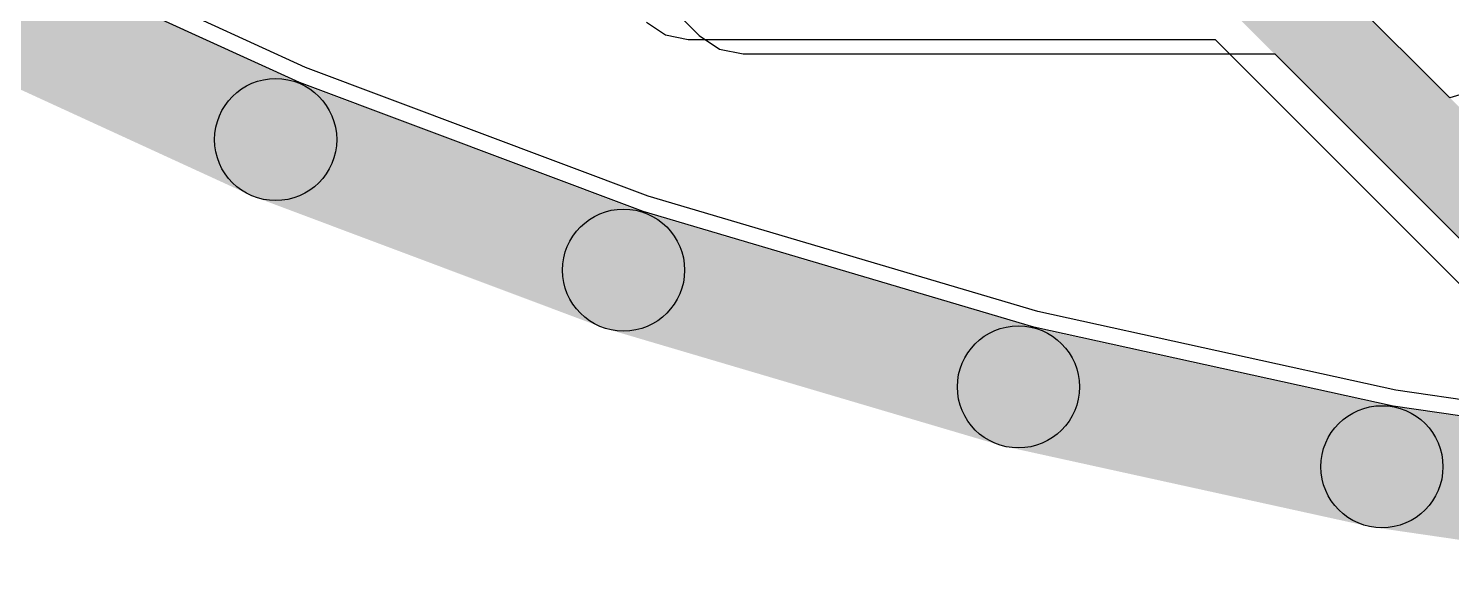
# Model space of a CAD drawing. Header units: millimetres. Extents: x -1.43 to 1.09, y -0.91 to 0.99.
# Drawn here: x -1.0299 to -0.8464, y -0.9017 to -0.8297 of the extents above; entities that cross this region are included whole.
import ezdxf

# ---------------------------------------------------------------- set-up
doc = ezdxf.new("R2010")
doc.units = ezdxf.units.MM
doc.header["$MEASUREMENT"] = 0
for name, color, linetype in [('BottomLayer', 5, 'Continuous'), ('InternalPlane1', 76, 'Continuous'), ('InternalPlane2', 16, 'Continuous'), ('TopLayer', 1, 'Continuous')]:
    doc.layers.add(name, color=color, linetype=linetype)

msp = doc.modelspace()

# ---------------------------------------------------------------- hatches: boundary and pattern name
at = {"layer": 'BottomLayer'}
msp.add_hatch(color=5, dxfattribs=at).paths.add_polyline_path([(-0.8687, -0.82774), (-0.86313, -0.82217), (-0.83119, -0.85411), (-0.83676, -0.85968)])
at = {"layer": 'InternalPlane1'}
for points in [[(-1.04971, -0.82899), (-1.04314, -0.81468), (-0.99478, -0.83688), (-1.00135, -0.85119)], [(-1.00083, -0.85141), (-0.9953, -0.83666), (-0.95044, -0.85349), (-0.95598, -0.86824)], [(-0.95544, -0.86842), (-0.95098, -0.85332), (-0.90006, -0.86837), (-0.90453, -0.88347)], [(-0.90398, -0.88361), (-0.90061, -0.86823), (-0.85373, -0.87852), (-0.85711, -0.8939)], [(-0.85656, -0.89401), (-0.85429, -0.87842), (-0.80177, -0.88607), (-0.80404, -0.90165)]]:
    msp.add_hatch(color=76, dxfattribs=at).paths.add_polyline_path(points)
h = msp.add_hatch(color=76, dxfattribs=at)
edge = h.paths.add_edge_path()
edge.add_arc((-0.99807, -0.84404), 0.00787, 0, 360)
h = msp.add_hatch(color=76, dxfattribs=at)
edge = h.paths.add_edge_path()
edge.add_arc((-0.99807, -0.84404), 0.00787, 0, 360)
h = msp.add_hatch(color=76, dxfattribs=at)
edge = h.paths.add_edge_path()
edge.add_arc((-0.95321, -0.86087), 0.00787, 0, 360)
h = msp.add_hatch(color=76, dxfattribs=at)
edge = h.paths.add_edge_path()
edge.add_arc((-0.95321, -0.86087), 0.00787, 0, 360)
h = msp.add_hatch(color=76, dxfattribs=at)
edge = h.paths.add_edge_path()
edge.add_arc((-0.90229, -0.87592), 0.00787, 0, 360)
h = msp.add_hatch(color=76, dxfattribs=at)
edge = h.paths.add_edge_path()
edge.add_arc((-0.90229, -0.87592), 0.00787, 0, 360)
h = msp.add_hatch(color=76, dxfattribs=at)
edge = h.paths.add_edge_path()
edge.add_arc((-0.85542, -0.88621), 0.00787, 0, 360)
h = msp.add_hatch(color=76, dxfattribs=at)
edge = h.paths.add_edge_path()
edge.add_arc((-0.85542, -0.88621), 0.00787, 0, 360)
at = {"layer": 'InternalPlane2'}
for points in [[(-1.04971, -0.82899), (-1.04314, -0.81468), (-0.99478, -0.83688), (-1.00135, -0.85119)], [(-1.00083, -0.85141), (-0.9953, -0.83666), (-0.95044, -0.85349), (-0.95598, -0.86824)], [(-0.95544, -0.86842), (-0.95098, -0.85332), (-0.90006, -0.86837), (-0.90453, -0.88347)], [(-0.90398, -0.88361), (-0.90061, -0.86823), (-0.85373, -0.87852), (-0.85711, -0.8939)], [(-0.85656, -0.89401), (-0.85429, -0.87842), (-0.80177, -0.88607), (-0.80404, -0.90165)]]:
    msp.add_hatch(color=16, dxfattribs=at).paths.add_polyline_path(points)
h = msp.add_hatch(color=16, dxfattribs=at)
edge = h.paths.add_edge_path()
edge.add_arc((-0.99807, -0.84404), 0.00787, 0, 360)
h = msp.add_hatch(color=16, dxfattribs=at)
edge = h.paths.add_edge_path()
edge.add_arc((-0.99807, -0.84404), 0.00787, 0, 360)
h = msp.add_hatch(color=16, dxfattribs=at)
edge = h.paths.add_edge_path()
edge.add_arc((-0.95321, -0.86087), 0.00787, 0, 360)
h = msp.add_hatch(color=16, dxfattribs=at)
edge = h.paths.add_edge_path()
edge.add_arc((-0.95321, -0.86087), 0.00787, 0, 360)
h = msp.add_hatch(color=16, dxfattribs=at)
edge = h.paths.add_edge_path()
edge.add_arc((-0.90229, -0.87592), 0.00787, 0, 360)
h = msp.add_hatch(color=16, dxfattribs=at)
edge = h.paths.add_edge_path()
edge.add_arc((-0.90229, -0.87592), 0.00787, 0, 360)
h = msp.add_hatch(color=16, dxfattribs=at)
edge = h.paths.add_edge_path()
edge.add_arc((-0.85542, -0.88621), 0.00787, 0, 360)
h = msp.add_hatch(color=16, dxfattribs=at)
edge = h.paths.add_edge_path()
edge.add_arc((-0.85542, -0.88621), 0.00787, 0, 360)
at = {"layer": 'TopLayer'}
msp.add_hatch(color=1, dxfattribs=at).paths.add_polyline_path([(-0.876, -0.82628), (-0.87043, -0.82071), (-0.81618, -0.87496), (-0.82175, -0.88053)])

# ---------------------------------------------------------------- linework, layer by layer
at = {"layer": 'BottomLayer'}
for p, q in [((-1.06248, -0.71161), (-0.94346, -0.83063)), ((-0.99421, -0.83477), (-1.04191, -0.81287)), ((-0.94346, -0.83063), (-0.94346, -0.83063)), ((-0.94346, -0.83063), (-0.94085, -0.83237)), ((-0.94085, -0.83237), (-0.93778, -0.83298)), ((-0.93778, -0.83298), (-0.86924, -0.83298)), ((-0.86924, -0.83298), (-0.83965, -0.86257)), ((-0.95002, -0.85135), (-0.99421, -0.83477)), ((-0.89979, -0.8662), (-0.95002, -0.85135)), ((-0.85362, -0.87634), (-0.89979, -0.8662)), ((-0.80183, -0.88388), (-0.85362, -0.87634))]:
    msp.add_line(p, q, dxfattribs=at)
at = {"layer": 'InternalPlane1'}
for p, q in [((-0.99501, -0.8367), (-1.04285, -0.81474)), ((-0.95069, -0.85333), (-0.99501, -0.8367)), ((-0.90031, -0.86822), (-0.95069, -0.85333)), ((-0.85399, -0.8784), (-0.90031, -0.86822)), ((-0.80205, -0.88596), (-0.85399, -0.8784))]:
    msp.add_line(p, q, dxfattribs=at)
for centre in [(-0.99807, -0.84404), (-0.99807, -0.84404), (-0.95321, -0.86087), (-0.95321, -0.86087), (-0.90229, -0.87592), (-0.90229, -0.87592), (-0.85542, -0.88621), (-0.85542, -0.88621)]:
    msp.add_circle(centre, 0.00787, dxfattribs=at)
at = {"layer": 'InternalPlane2'}
for p, q in [((-0.99501, -0.8367), (-1.04285, -0.81474)), ((-0.95069, -0.85333), (-0.99501, -0.8367)), ((-0.90031, -0.86822), (-0.95069, -0.85333)), ((-0.85399, -0.8784), (-0.90031, -0.86822)), ((-0.80205, -0.88596), (-0.85399, -0.8784))]:
    msp.add_line(p, q, dxfattribs=at)
for centre in [(-0.99807, -0.84404), (-0.99807, -0.84404), (-0.95321, -0.86087), (-0.95321, -0.86087), (-0.90229, -0.87592), (-0.90229, -0.87592), (-0.85542, -0.88621), (-0.85542, -0.88621)]:
    msp.add_circle(centre, 0.00787, dxfattribs=at)
at = {"layer": 'TopLayer'}
for p, q in [((-0.99421, -0.83477), (-1.04191, -0.81287)), ((-0.84668, -0.83868), (-0.86186, -0.8235)), ((-0.95027, -0.82889), (-0.94779, -0.83054)), ((-0.94779, -0.83054), (-0.94487, -0.83112)), ((-0.94487, -0.83112), (-0.94487, -0.83112)), ((-0.94487, -0.83112), (-0.87694, -0.83112)), ((-0.87694, -0.83112), (-0.83361, -0.87445)), ((-0.95002, -0.85135), (-0.99421, -0.83477)), ((-0.84396, -0.83785), (-0.84668, -0.83868)), ((-0.89979, -0.8662), (-0.95002, -0.85135)), ((-0.85362, -0.87634), (-0.89979, -0.8662)), ((-0.83585, -0.87892), (-0.85362, -0.87634))]:
    msp.add_line(p, q, dxfattribs=at)

doc.saveas('drawing.dxf')
